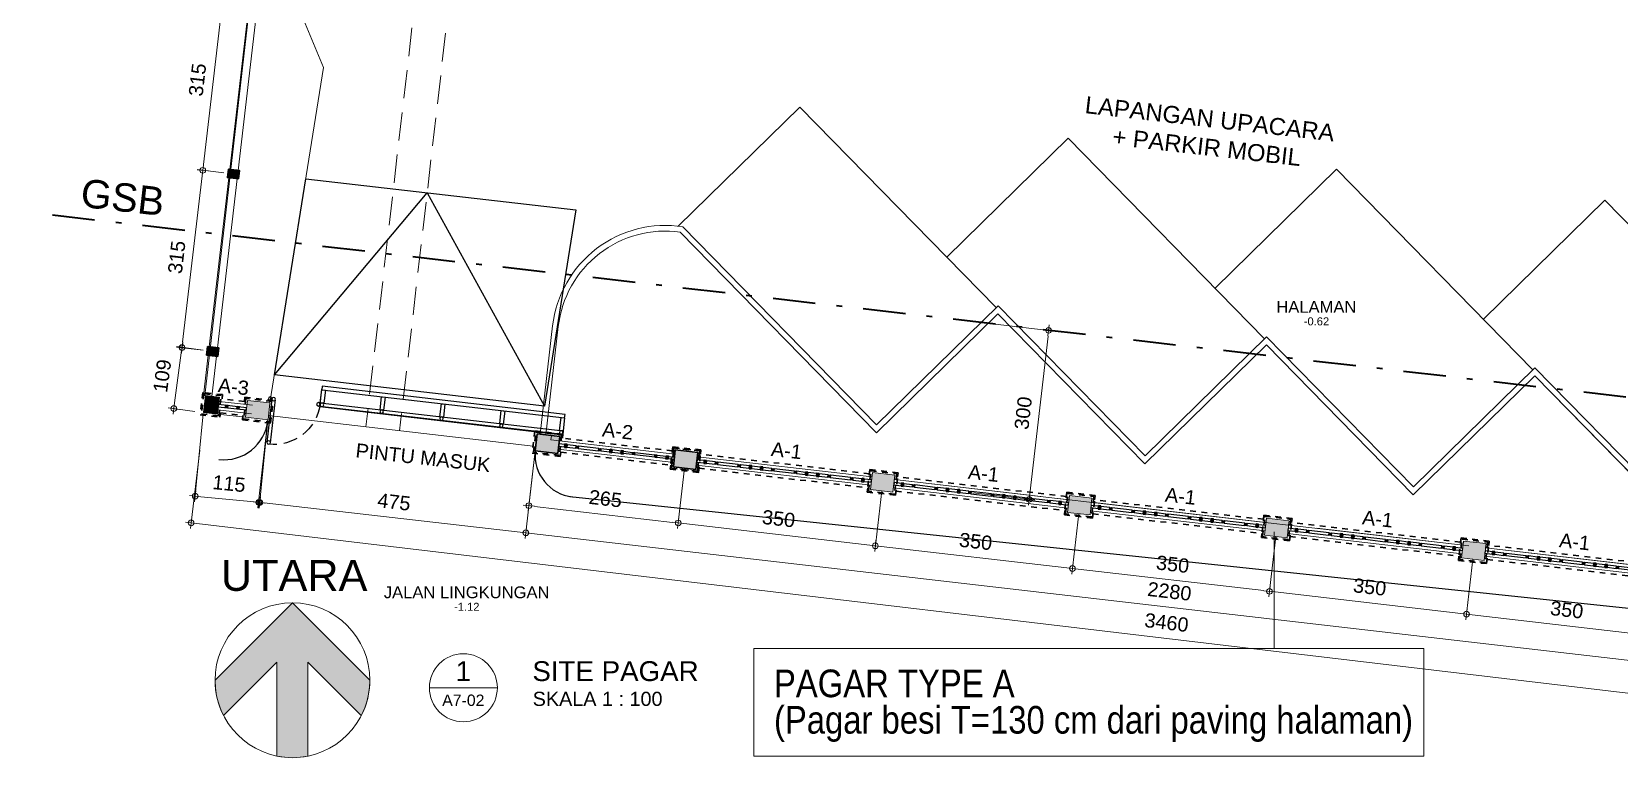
# Model space of a CAD drawing. Header units: millimetres. Extents: x -11 to 1625, y -267 to 195.
# Drawn here: x 729.6 to 757.61, y 60.13 to 72.96 of the extents above; entities that cross this region are included whole.
import ezdxf
from ezdxf.enums import TextEntityAlignment as Align

# ---------------------------------------------------------------- set-up
doc = ezdxf.new("R2010")
doc.units = ezdxf.units.MM
for name, pattern in [('DASHDOT', [1, 0.5, -0.25, 0, -0.25]), ('DASHED2', [0.375, 0.25, -0.125]), ('HIDDEN', [0.375, 0.25, -0.125])]:
    doc.linetypes.add(name, pattern=pattern)
for name, color, linetype, lineweight in [('batas jalan', 3, 'Continuous', 25), ('CONCRETE', 8, 'Continuous', 5), ('DIMENSI', 8, 'Continuous', 9), ('dinding', 5, 'Continuous', 15), ('GSB', 1, 'DASHDOT', 35), ('KOLOM', 1, 'Continuous', 30), ('lan', 7, 'Continuous', 15), ('not', 7, 'Continuous', 20), ('PAGAR', 4, 'Continuous', 18), ('sol kol', 8, 'Continuous', 0), ('TEXT KETERANGAN', 7, 'Continuous', 9), ('u', 6, 'Continuous', 20)]:
    doc.layers.add(name, color=color, linetype=linetype, lineweight=lineweight)
doc.layers.add('BESI', color=10, linetype='Continuous')
doc.styles.add('ISO', font='arial.ttf', dxfattribs={"width": 0.85})
doc.styles.add('simplek', font='simplex.shx')
doc.styles.get("Standard").update_dxf_attribs({"font": 'ARIALUNI.TTF'})
doc.dimstyles.new('SK100', dxfattribs={"dimtxt": 0.25, "dimasz": 0.1, "dimexe": 0.1, "dimexo": 0, "dimgap": 0.15, "dimtad": 1, "dimdec": 0, "dimlfac": 100, "dimzin": 12, "dimdsep": 46, "dimtxsty": 'Standard', "dimblk": 'BULAT', "dimcen": 0.1, "dimclrd": 256, "dimclre": 256, "dimclrt": 256, "dimadec": 0, "dimazin": 3, "dimtfac": 1, "dimtdec": 0, "dimtofl": 0, "dimtmove": 0, "dimatfit": 3, "dimldrblk": 'BULAT', "dimfxl": 0, "dimtolj": 1, "dimtzin": 0, "dimlwd": -1, "dimlwe": -1, "dimarcsym": 0})

# ---------------------------------------------------------------- blocks, each defined once
blk = doc.blocks.new('BULAT')
for p, q in [((-1, 0), (1, 0)), ((0, -1), (0, 1))]:
    blk.add_line(p, q)
blk.add_circle((0, 0), 0.5)
blk = doc.blocks.new('*D513')
at = {"layer": 'Defpoints', "color": 0}
for p in [(746.546, 67.813), (746.202, 64.833), (747.195, 64.718)]:
    blk.add_point(p, dxfattribs=at)
at = {"layer": 'u'}
for p, q in [((746.546, 67.813), (747.639, 67.687)), ((747.528, 67.599), (747.206, 64.818)), ((746.202, 64.833), (747.294, 64.707))]:
    blk.add_line(p, q, dxfattribs=at)
at = {"layer": 'u', "xscale": 0.1, "yscale": 0.1, "zscale": 0.1}
for p, rotation in [((747.539, 67.699), 83.40635702926659), ((747.195, 64.718), 263.4063570292666)]:
    blk.add_blockref('BULAT', p, dxfattribs=dict(at, rotation=rotation))
at = {"layer": 'u', "insert": (747.091, 66.24), "char_height": 0.25, "attachment_point": 5, "rotation": 83.4064}
blk.add_mtext('\\A1;300', dxfattribs=at)
blk = doc.blocks.new('Ndtpd')
blk.add_line((0.747, 0), (-0.747, 0))
blk.add_circle((0, 0), 0.747)
at = {"flags": 4}
for tag, height, p in [('NO', 0.5, (0, 0.148)), ('NOLBR', 0.3, (0, -0.398))]:
    blk.add_attdef(tag, text='', height=height, dxfattribs=at).set_placement(p, align=Align.CENTER)
for tag, p, height in [('NDTPD', (1.516, 0.148), 0.5), ('SKALA', (1.523, -0.398), 0.3)]:
    blk.add_attdef(tag, p, '', height=height, dxfattribs=at)
blk = doc.blocks.new('*D529')
at = {"layer": 'Defpoints', "color": 0}
for p in [(733.764, 66.112), (738.481, 65.575), (738.316, 64.128)]:
    blk.add_point(p, dxfattribs=at)
at = {"layer": 'u'}
for p, q in [((733.764, 66.112), (733.588, 64.566)), ((738.481, 65.575), (738.305, 64.029)), ((733.699, 64.654), (738.217, 64.139))]:
    blk.add_line(p, q, dxfattribs=at)
at = {"layer": 'u', "xscale": 0.1, "yscale": 0.1, "zscale": 0.1}
for p, rotation in [((733.6, 64.665), 173.5027027527604), ((738.316, 64.128), 353.5027027527605)]:
    blk.add_blockref('BULAT', p, dxfattribs=dict(at, rotation=rotation))
at = {"layer": 'u', "insert": (735.989, 64.672), "char_height": 0.25, "attachment_point": 5, "rotation": 353.5027}
blk.add_mtext('\\A1;475', dxfattribs=at)
blk = doc.blocks.new('NOTASI RUANG')
at = {"layer": 'not'}
for height, p in [(0.26, (-0.011, 0.3)), (0.175, (-0.009, -0.017))]:
    blk.add_attdef('RUANG', text='', height=height, dxfattribs=at).set_placement(p, align=Align.MIDDLE_CENTER)
blk = doc.blocks.new('DENAH PAGAR TYPE A1')
at = {"layer": 'CONCRETE'}
for points in [[(-1.95, -0.075), (-1.55, -0.075), (-1.55, 0.225), (-1.95, 0.225)], [(1.55, -0.075), (1.95, -0.075), (1.95, 0.225), (1.55, 0.225)]]:
    blk.add_hatch(color=256, dxfattribs=at).paths.add_polyline_path(points)
at = {"layer": 'BESI'}
for points in [[(-1.42, 0.095), (-1.55, 0.095), (-1.55, 0.055), (-1.42, 0.055)], [(-1.22, 0.095), (-1.38, 0.095), (-1.38, 0.055), (-1.22, 0.055)], [(-0.82, 0.095), (-1.18, 0.095), (-1.18, 0.055), (-0.82, 0.055)], [(-0.62, 0.095), (-0.78, 0.095), (-0.78, 0.055), (-0.62, 0.055)], [(-0.42, 0.095), (-0.58, 0.095), (-0.58, 0.055), (-0.42, 0.055)], [(-0.22, 0.095), (-0.38, 0.095), (-0.38, 0.055), (-0.22, 0.055)], [(0.18, 0.095), (-0.18, 0.095), (-0.18, 0.055), (0.18, 0.055)], [(0.38, 0.095), (0.22, 0.095), (0.22, 0.055), (0.38, 0.055)], [(0.58, 0.095), (0.42, 0.095), (0.42, 0.055), (0.58, 0.055)], [(0.78, 0.095), (0.62, 0.095), (0.62, 0.055), (0.78, 0.055)], [(1.18, 0.095), (0.82, 0.095), (0.82, 0.055), (1.18, 0.055)], [(1.38, 0.095), (1.22, 0.095), (1.22, 0.055), (1.38, 0.055)], [(1.55, 0.095), (1.42, 0.095), (1.42, 0.055), (1.55, 0.055)]]:
    blk.add_lwpolyline(points, close=True, dxfattribs=at)
for points in [[(-1.42, 0.045), (-1.38, 0.045), (-1.38, 0.105), (-1.42, 0.105), (-1.42, 0.045), (-1.38, 0.105), (-1.42, 0.105), (-1.38, 0.045)], [(-1.22, 0.095), (-1.18, 0.095), (-1.18, 0.055), (-1.22, 0.055), (-1.22, 0.095), (-1.18, 0.055), (-1.18, 0.095), (-1.22, 0.055)], [(-0.82, 0.095), (-0.78, 0.095), (-0.78, 0.055), (-0.82, 0.055), (-0.82, 0.095), (-0.78, 0.055), (-0.78, 0.095), (-0.82, 0.055)], [(-0.62, 0.045), (-0.58, 0.045), (-0.58, 0.105), (-0.62, 0.105), (-0.62, 0.045), (-0.58, 0.105), (-0.62, 0.105), (-0.58, 0.045)], [(-0.42, 0.045), (-0.38, 0.045), (-0.38, 0.105), (-0.42, 0.105), (-0.42, 0.045), (-0.38, 0.105), (-0.42, 0.105), (-0.38, 0.045)], [(-0.22, 0.095), (-0.18, 0.095), (-0.18, 0.055), (-0.22, 0.055), (-0.22, 0.095), (-0.18, 0.055), (-0.18, 0.095), (-0.22, 0.055)], [(0.18, 0.095), (0.22, 0.095), (0.22, 0.055), (0.18, 0.055), (0.18, 0.095), (0.22, 0.055), (0.22, 0.095), (0.18, 0.055)], [(0.38, 0.045), (0.42, 0.045), (0.42, 0.105), (0.38, 0.105), (0.38, 0.045), (0.42, 0.105), (0.38, 0.105), (0.42, 0.045)], [(0.58, 0.045), (0.62, 0.045), (0.62, 0.105), (0.58, 0.105), (0.58, 0.045), (0.62, 0.105), (0.58, 0.105), (0.62, 0.045)], [(0.78, 0.095), (0.82, 0.095), (0.82, 0.055), (0.78, 0.055), (0.78, 0.095), (0.82, 0.055), (0.82, 0.095), (0.78, 0.055)], [(1.18, 0.095), (1.22, 0.095), (1.22, 0.055), (1.18, 0.055), (1.18, 0.095), (1.22, 0.055), (1.22, 0.095), (1.18, 0.055)], [(1.38, 0.045), (1.42, 0.045), (1.42, 0.105), (1.38, 0.105), (1.38, 0.045), (1.42, 0.105), (1.38, 0.105), (1.42, 0.045)]]:
    blk.add_lwpolyline(points, dxfattribs=at)
at = {"layer": 'dinding'}
for points in [[(-1.95, -0.075), (-1.55, -0.075), (-1.55, 0.225), (-1.95, 0.225)], [(1.55, -0.075), (1.95, -0.075), (1.95, 0.225), (1.55, 0.225)]]:
    blk.add_lwpolyline(points, close=True, dxfattribs=at)
at = {"layer": 'KOLOM', "linetype": 'DASHED2', "ltscale": 0.25}
for points in [[(1.5, -0.05), (1.5, -0.125), (2, -0.125), (2, 0.275), (1.5, 0.275), (1.5, 0.2), (-1.5, 0.2), (-1.5, 0.275), (-2, 0.275), (-2, -0.125), (-1.5, -0.125), (-1.5, -0.05), (1.5, -0.05)], [(-1.52, -0.105), (-1.98, -0.105), (-1.98, 0.255), (-1.52, 0.255)], [(1.98, -0.105), (1.52, -0.105), (1.52, 0.255), (1.98, 0.255)]]:
    blk.add_lwpolyline(points, close=True, dxfattribs=at)
at = {"layer": 'PAGAR'}
for p, q in [((1.55, 0.15), (-1.55, 0.15)), ((1.55, 0), (-1.55, 0))]:
    blk.add_line(p, q, dxfattribs=at)
blk = doc.blocks.new('DENAH PAGAR TYPEA2')
h = blk.add_hatch(color=256)
h.paths.add_polyline_path([(-1.026, -0.025), (-1.426, -0.025), (-1.426, 0.275), (-1.026, 0.275)], flags=17)
h.paths.add_polyline_path([(-1.426, -0.025), (-1.026, -0.025), (-1.026, 0.275), (-1.426, 0.275)])
at = {"layer": 'CONCRETE'}
for points in [[(-1.026, -0.025), (-1.426, -0.025), (-1.426, 0.275), (-1.026, 0.275)], [(1.026, -0.025), (1.426, -0.025), (1.426, 0.275), (1.026, 0.275)]]:
    blk.add_hatch(color=256, dxfattribs=at).paths.add_polyline_path(points)
at = {"layer": 'BESI'}
for points in [[(-0.92, 0.145), (-1.026, 0.145), (-1.026, 0.105), (-0.92, 0.105)], [(-0.72, 0.145), (-0.88, 0.145), (-0.88, 0.105), (-0.72, 0.105)], [(-0.32, 0.145), (-0.68, 0.145), (-0.68, 0.105), (-0.32, 0.105)], [(-0.12, 0.145), (-0.28, 0.145), (-0.28, 0.105), (-0.12, 0.105)], [(0.08, 0.145), (-0.08, 0.145), (-0.08, 0.105), (0.08, 0.105)], [(0.12, 0.145), (0.28, 0.145), (0.28, 0.105), (0.12, 0.105)], [(0.32, 0.145), (0.68, 0.145), (0.68, 0.105), (0.32, 0.105)], [(0.72, 0.145), (0.88, 0.145), (0.88, 0.105), (0.72, 0.105)], [(0.92, 0.145), (1.026, 0.145), (1.026, 0.105), (0.92, 0.105)]]:
    blk.add_lwpolyline(points, close=True, dxfattribs=at)
for points in [[(-0.92, 0.095), (-0.88, 0.095), (-0.88, 0.155), (-0.92, 0.155), (-0.92, 0.095), (-0.88, 0.155), (-0.92, 0.155), (-0.88, 0.095)], [(-0.72, 0.145), (-0.68, 0.145), (-0.68, 0.105), (-0.72, 0.105), (-0.72, 0.145), (-0.68, 0.105), (-0.68, 0.145), (-0.72, 0.105)], [(-0.72, 0.145), (-0.68, 0.145), (-0.68, 0.105), (-0.72, 0.105), (-0.72, 0.145), (-0.68, 0.105), (-0.68, 0.145), (-0.72, 0.105)], [(-0.32, 0.145), (-0.28, 0.145), (-0.28, 0.105), (-0.32, 0.105), (-0.32, 0.145), (-0.28, 0.105), (-0.28, 0.145), (-0.32, 0.105)], [(-0.32, 0.145), (-0.28, 0.145), (-0.28, 0.105), (-0.32, 0.105), (-0.32, 0.145), (-0.28, 0.105), (-0.28, 0.145), (-0.32, 0.105)], [(-0.12, 0.095), (-0.08, 0.095), (-0.08, 0.155), (-0.12, 0.155), (-0.12, 0.095), (-0.08, 0.155), (-0.12, 0.155), (-0.08, 0.095)], [(0.08, 0.095), (0.12, 0.095), (0.12, 0.155), (0.08, 0.155), (0.08, 0.095), (0.12, 0.155), (0.08, 0.155), (0.12, 0.095)], [(0.28, 0.145), (0.32, 0.145), (0.32, 0.105), (0.28, 0.105), (0.28, 0.145), (0.32, 0.105), (0.32, 0.145), (0.28, 0.105)], [(0.28, 0.145), (0.32, 0.145), (0.32, 0.105), (0.28, 0.105), (0.28, 0.145), (0.32, 0.105), (0.32, 0.145), (0.28, 0.105)], [(0.72, 0.145), (0.68, 0.145), (0.68, 0.105), (0.72, 0.105), (0.72, 0.145), (0.68, 0.105), (0.68, 0.145), (0.72, 0.105)], [(0.72, 0.145), (0.68, 0.145), (0.68, 0.105), (0.72, 0.105), (0.72, 0.145), (0.68, 0.105), (0.68, 0.145), (0.72, 0.105)], [(0.92, 0.095), (0.88, 0.095), (0.88, 0.155), (0.92, 0.155), (0.92, 0.095), (0.88, 0.155), (0.92, 0.155), (0.88, 0.095)]]:
    blk.add_lwpolyline(points, dxfattribs=at)
at = {"layer": 'dinding'}
for points in [[(-1.426, -0.025), (-1.026, -0.025), (-1.026, 0.275), (-1.426, 0.275)], [(1.426, -0.025), (1.026, -0.025), (1.026, 0.275), (1.426, 0.275)]]:
    blk.add_lwpolyline(points, close=True, dxfattribs=at)
at = {"layer": 'KOLOM', "linetype": 'DASHED2', "ltscale": 0.25}
blk.add_lwpolyline([(-0.976, 0.25), (-0.976, 0.325), (-1.476, 0.325), (-1.476, -0.075), (-0.976, -0.075), (-0.976, 0), (0.976, 0), (0.976, -0.075), (1.476, -0.075), (1.476, 0.325), (0.976, 0.325), (0.976, 0.25), (-0.976, 0.25)], dxfattribs=at)
for points in [[(-0.996, -0.055), (-1.456, -0.055), (-1.456, 0.305), (-0.996, 0.305)], [(0.996, -0.055), (1.456, -0.055), (1.456, 0.305), (0.996, 0.305)]]:
    blk.add_lwpolyline(points, close=True, dxfattribs=at)
at = {"layer": 'KOLOM'}
for points in [[(-1.026, -0.025), (-1.426, -0.025), (-1.426, 0.275), (-1.026, 0.275)], [(1.026, -0.025), (1.426, -0.025), (1.426, 0.275), (1.026, 0.275)]]:
    blk.add_lwpolyline(points, close=True, dxfattribs=at)
at = {"layer": 'lan'}
blk.add_line((1.476, -0.08), (1.476, -0.075), dxfattribs=at)
at = {"layer": 'PAGAR'}
for p, q in [((1.026, 0.2), (-1.026, 0.2)), ((1.026, 0.05), (-1.026, 0.05))]:
    blk.add_line(p, q, dxfattribs=at)
blk = doc.blocks.new('*D602')
at = {"layer": 'Defpoints', "color": 0}
for p in [(738.481, 65.575), (741.116, 65.27), (741.004, 64.302)]:
    blk.add_point(p, dxfattribs=at)
at = {"layer": 'u'}
for p, q in [((738.481, 65.575), (738.358, 64.507)), ((741.116, 65.27), (740.993, 64.203)), ((738.469, 64.595), (740.905, 64.313))]:
    blk.add_line(p, q, dxfattribs=at)
at = {"layer": 'u', "xscale": 0.1, "yscale": 0.1, "zscale": 0.1}
for p, rotation in [((738.369, 64.607), 173.4063570294475), ((741.004, 64.302), 353.4063570294475)]:
    blk.add_blockref('BULAT', p, dxfattribs=dict(at, rotation=rotation))
at = {"layer": 'u', "insert": (739.719, 64.73), "char_height": 0.25, "attachment_point": 5, "rotation": 353.4064}
blk.add_mtext('\\A1;265', dxfattribs=at)
blk = doc.blocks.new('*D603')
at = {"layer": 'Defpoints', "color": 0}
for p in [(741.116, 65.27), (744.593, 64.868), (744.481, 63.9)]:
    blk.add_point(p, dxfattribs=at)
at = {"layer": 'u'}
for p, q in [((741.116, 65.27), (740.993, 64.203)), ((744.593, 64.868), (744.47, 63.801)), ((741.104, 64.291), (744.382, 63.912))]:
    blk.add_line(p, q, dxfattribs=at)
at = {"layer": 'u', "xscale": 0.1, "yscale": 0.1, "zscale": 0.1}
for p, rotation in [((741.004, 64.302), 173.4063570292633), ((744.481, 63.9), 353.4063570292634)]:
    blk.add_blockref('BULAT', p, dxfattribs=dict(at, rotation=rotation))
at = {"layer": 'u', "insert": (742.775, 64.377), "char_height": 0.25, "attachment_point": 5, "rotation": 353.4064}
blk.add_mtext('\\A1;350', dxfattribs=at)
blk = doc.blocks.new('*D604')
at = {"layer": 'Defpoints', "color": 0}
for p in [(744.593, 64.868), (748.07, 64.466), (747.958, 63.498)]:
    blk.add_point(p, dxfattribs=at)
at = {"layer": 'u'}
for p, q in [((744.593, 64.868), (744.47, 63.801)), ((748.07, 64.466), (747.947, 63.399)), ((744.581, 63.889), (747.859, 63.51))]:
    blk.add_line(p, q, dxfattribs=at)
at = {"layer": 'u', "xscale": 0.1, "yscale": 0.1, "zscale": 0.1}
for p, rotation in [((744.481, 63.9), 173.4063570292633), ((747.958, 63.498), 353.4063570292634)]:
    blk.add_blockref('BULAT', p, dxfattribs=dict(at, rotation=rotation))
at = {"layer": 'u', "insert": (746.252, 63.975), "char_height": 0.25, "attachment_point": 5, "rotation": 353.4064}
blk.add_mtext('\\A1;350', dxfattribs=at)
blk = doc.blocks.new('*D605')
at = {"layer": 'Defpoints', "color": 0}
for p in [(748.07, 64.466), (751.547, 64.064), (751.435, 63.096)]:
    blk.add_point(p, dxfattribs=at)
at = {"layer": 'u'}
for p, q in [((748.07, 64.466), (747.947, 63.399)), ((751.547, 64.064), (751.423, 62.997)), ((748.057, 63.487), (751.336, 63.108))]:
    blk.add_line(p, q, dxfattribs=at)
at = {"layer": 'u', "xscale": 0.1, "yscale": 0.1, "zscale": 0.1}
for p, rotation in [((747.958, 63.498), 173.4063570292633), ((751.435, 63.096), 353.4063570292634)]:
    blk.add_blockref('BULAT', p, dxfattribs=dict(at, rotation=rotation))
at = {"layer": 'u', "insert": (749.728, 63.573), "char_height": 0.25, "attachment_point": 5, "rotation": 353.4064}
blk.add_mtext('\\A1;350', dxfattribs=at)
blk = doc.blocks.new('*D606')
at = {"layer": 'Defpoints', "color": 0}
for p in [(751.547, 64.064), (755.024, 63.662), (754.912, 62.694)]:
    blk.add_point(p, dxfattribs=at)
at = {"layer": 'u'}
for p, q in [((751.547, 64.064), (751.423, 62.997)), ((755.024, 63.662), (754.9, 62.595)), ((751.534, 63.085), (754.812, 62.706))]:
    blk.add_line(p, q, dxfattribs=at)
at = {"layer": 'u', "xscale": 0.1, "yscale": 0.1, "zscale": 0.1}
for p, rotation in [((751.435, 63.096), 173.4063570292633), ((754.912, 62.694), 353.4063570292634)]:
    blk.add_blockref('BULAT', p, dxfattribs=dict(at, rotation=rotation))
at = {"layer": 'u', "insert": (753.205, 63.171), "char_height": 0.25, "attachment_point": 5, "rotation": 353.4064}
blk.add_mtext('\\A1;350', dxfattribs=at)
blk = doc.blocks.new('*D607')
at = {"layer": 'Defpoints', "color": 0}
for p in [(755.024, 63.662), (758.501, 63.261), (758.389, 62.293)]:
    blk.add_point(p, dxfattribs=at)
at = {"layer": 'u'}
for p, q in [((755.024, 63.662), (754.9, 62.595)), ((758.501, 63.261), (758.377, 62.193)), ((755.011, 62.683), (758.289, 62.304))]:
    blk.add_line(p, q, dxfattribs=at)
at = {"layer": 'u', "xscale": 0.1, "yscale": 0.1, "zscale": 0.1}
for p, rotation in [((754.912, 62.694), 173.4063570292633), ((758.389, 62.293), 353.4063570292634)]:
    blk.add_blockref('BULAT', p, dxfattribs=dict(at, rotation=rotation))
at = {"layer": 'u', "insert": (756.682, 62.769), "char_height": 0.25, "attachment_point": 5, "rotation": 353.4064}
blk.add_mtext('\\A1;350', dxfattribs=at)
blk = doc.blocks.new('*D609')
at = {"layer": 'Defpoints', "color": 0}
for p in [(738.481, 65.575), (761.131, 62.957), (760.964, 61.511)]:
    blk.add_point(p, dxfattribs=at)
at = {"layer": 'u'}
for p, q in [((738.481, 65.575), (738.303, 64.029)), ((738.413, 64.117), (760.864, 61.522)), ((761.131, 62.957), (760.952, 61.412))]:
    blk.add_line(p, q, dxfattribs=at)
at = {"layer": 'u', "xscale": 0.1, "yscale": 0.1, "zscale": 0.1}
for p, rotation in [((738.314, 64.128), 173.4084176327862), ((760.964, 61.511), 353.4084176327862)]:
    blk.add_blockref('BULAT', p, dxfattribs=dict(at, rotation=rotation))
at = {"layer": 'u', "insert": (749.671, 63.095), "char_height": 0.25, "attachment_point": 5, "rotation": 353.4084}
blk.add_mtext('\\A1;2280', dxfattribs=at)
blk = doc.blocks.new('denah pagar a3')
at = {"layer": 'CONCRETE'}
for points in [[(-0.649, -0.025), (-0.249, -0.025), (-0.249, 0.275), (-0.649, 0.275)], [(0.249, 0.275), (0.497, 0.275), (0.498, -0.025), (0.249, -0.025)]]:
    blk.add_hatch(color=256, dxfattribs=at).paths.add_polyline_path(points)
at = {"layer": 'BESI'}
for points in [[(-0.249, 0.145), (0.249, 0.145), (0.249, 0.105), (-0.249, 0.105), (-0.249, 0.145)], [(-0.12, 0.145), (-0.08, 0.145), (-0.08, 0.105), (-0.12, 0.105), (-0.12, 0.145), (-0.08, 0.105), (-0.08, 0.145), (-0.12, 0.105)], [(0.08, 0.145), (0.12, 0.145), (0.12, 0.105), (0.08, 0.105), (0.08, 0.145), (0.12, 0.105), (0.12, 0.145), (0.08, 0.105)]]:
    blk.add_lwpolyline(points, dxfattribs=at)
at = {"layer": 'dinding'}
blk.add_lwpolyline([(-0.649, -0.025), (-0.249, -0.025), (-0.249, 0.275), (-0.649, 0.275)], close=True, dxfattribs=at)
blk.add_lwpolyline([(0.249, 0.275), (0.497, 0.275), (0.498, -0.025), (0.249, -0.025), (0.249, 0.275)], dxfattribs=at)
at = {"layer": 'KOLOM', "linetype": 'DASHED2', "ltscale": 0.25}
blk.add_lwpolyline([(0.199, 0.25), (0.199, 0.325), (0.547, 0.325), (0.548, -0.075), (0.199, -0.075), (0.199, 0), (-0.199, 0), (-0.199, -0.075), (-0.699, -0.075), (-0.699, 0.325), (-0.199, 0.325), (-0.199, 0.25), (0.199, 0.25)], dxfattribs=at)
for points in [[(-0.219, -0.055), (-0.679, -0.055), (-0.679, 0.305), (-0.219, 0.305)], [(0.219, 0.305), (0.527, 0.305), (0.528, -0.055), (0.219, -0.055)]]:
    blk.add_lwpolyline(points, close=True, dxfattribs=at)
at = {"layer": 'PAGAR'}
for p, q in [((0.249, 0.2), (-0.249, 0.2)), ((0.249, 0.05), (-0.249, 0.05))]:
    blk.add_line(p, q, dxfattribs=at)
blk = doc.blocks.new('PAGAR TYPE B')
at = {"layer": 'CONCRETE'}
for points in [[(-1.5, 0.175), (-1.65, 0.175), (-1.65, -0.025), (-1.5, -0.025)], [(1.65, 0.175), (1.5, 0.175), (1.5, -0.025), (1.65, -0.025)]]:
    blk.add_hatch(color=256, dxfattribs=at).paths.add_polyline_path(points)
at = {"layer": 'dinding'}
for points in [[(-1.5, 0.15), (1.5, 0.15)], [(-1.5, 0), (1.5, 0)]]:
    blk.add_lwpolyline(points, dxfattribs=at)
at = {"layer": 'KOLOM'}
for points in [[(-1.65, -0.025), (-1.5, -0.025), (-1.5, 0.175), (-1.65, 0.175)], [(1.5, -0.025), (1.65, -0.025), (1.65, 0.175), (1.5, 0.175)]]:
    blk.add_lwpolyline(points, close=True, dxfattribs=at)
blk = doc.blocks.new('*D909')
at = {"layer": 'Defpoints', "color": 0}
for p in [(733.354, 73.606), (732.614, 70.521), (732.988, 70.478)]:
    blk.add_point(p, dxfattribs=at)
at = {"layer": 'u'}
for p, q in [((732.968, 73.551), (732.625, 70.621)), ((733.354, 73.606), (732.88, 73.662)), ((732.988, 70.478), (732.514, 70.533))]:
    blk.add_line(p, q, dxfattribs=at)
at = {"layer": 'u', "xscale": 0.1, "yscale": 0.1, "zscale": 0.1}
for p, rotation in [((732.979, 73.65), 83.330332410281), ((732.614, 70.521), 263.330332410281)]:
    blk.add_blockref('BULAT', p, dxfattribs=dict(at, rotation=rotation))
at = {"layer": 'u', "insert": (732.521, 72.118), "char_height": 0.25, "attachment_point": 5, "rotation": 83.3303}
blk.add_mtext('\\A1;315', dxfattribs=at)
blk = doc.blocks.new('*D907')
at = {"layer": 'Defpoints', "color": 0}
for p in [(732.988, 70.478), (732.248, 67.393), (732.622, 67.349)]:
    blk.add_point(p, dxfattribs=at)
at = {"layer": 'u'}
for p, q in [((732.602, 70.422), (732.259, 67.492)), ((732.988, 70.478), (732.514, 70.533)), ((732.622, 67.349), (732.148, 67.404))]:
    blk.add_line(p, q, dxfattribs=at)
at = {"layer": 'u', "xscale": 0.1, "yscale": 0.1, "zscale": 0.1}
for p, rotation in [((732.614, 70.521), 83.330332410281), ((732.248, 67.393), 263.330332410281)]:
    blk.add_blockref('BULAT', p, dxfattribs=dict(at, rotation=rotation))
at = {"layer": 'u', "insert": (732.155, 68.989), "char_height": 0.25, "attachment_point": 5, "rotation": 83.3303}
blk.add_mtext('\\A1;315', dxfattribs=at)
blk = doc.blocks.new('*D908')
at = {"layer": 'Defpoints', "color": 0}
for p in [(732.622, 67.349), (732.103, 66.319), (732.477, 66.269)]:
    blk.add_point(p, dxfattribs=at)
at = {"layer": 'u'}
for p, q in [((732.235, 67.3), (732.116, 66.418)), ((732.622, 67.349), (732.149, 67.412)), ((732.477, 66.269), (732.004, 66.332))]:
    blk.add_line(p, q, dxfattribs=at)
at = {"layer": 'u', "xscale": 0.1, "yscale": 0.1, "zscale": 0.1}
for p, rotation in [((732.248, 67.399), 82.32859623452273), ((732.103, 66.319), 262.3285962345228)]:
    blk.add_blockref('BULAT', p, dxfattribs=dict(at, rotation=rotation))
at = {"layer": 'u', "insert": (731.9, 66.896), "char_height": 0.25, "attachment_point": 5, "rotation": 82.3286}
blk.add_mtext('\\A1;109', dxfattribs=at)
blk = doc.blocks.new('PINTU GERBANG2')
for points in [[(-0.011, 5.135), (-0.008, 5.135), (-0.008, 0.822), (-0.011, 0.822)], [(0.055, 5.135), (-0.008, 5.135), (-0.008, 0.822), (0.055, 0.822)], [(0.286, 5.135), (0.055, 5.135), (0.055, 5.072), (0.286, 5.072)], [(0.286, 5.135), (0.349, 5.135), (0.349, 0.822), (0.286, 0.822)], [(0.286, 4.072), (0.055, 4.072), (0.055, 4.01), (0.286, 4.01)], [(0.286, 3.01), (0.055, 3.01), (0.055, 2.947), (0.286, 2.947)], [(0.286, 1.947), (0.055, 1.947), (0.055, 1.885), (0.286, 1.885)], [(0.286, 0.885), (0.055, 0.885), (0.055, 0.822), (0.286, 0.822)]]:
    blk.add_lwpolyline(points, close=True)
for points in [[(0.024, 0.822), (0.298, 0.822)], [(-0.749, 0.028), (0.025, 0.028)], [(0.025, -0.034), (-0.749, -0.034)]]:
    blk.add_lwpolyline(points)
for centre in [(0.024, 5.104), (0.024, 4.041), (0.024, 2.979), (0.024, 1.916), (0.024, 0.854), (0.024, 0.791), (-0.744, -0.003), (0.025, -0.003), (0.025, -0.065)]:
    blk.add_circle(centre, 0.0313)
at = {"linetype": 'DASHED2'}
blk.add_arc((0.051, -0.003), 0.826, 91.7603, 180, dxfattribs=at)
blk = doc.blocks.new('*D3005')
at = {"layer": 'Defpoints', "color": 0}
for p in [(732.624, 66.229), (733.765, 66.116), (733.621, 64.663)]:
    blk.add_point(p, dxfattribs=at)
at = {"layer": 'u'}
for p, q in [((732.624, 66.229), (732.471, 64.676)), ((733.765, 66.116), (733.611, 64.563)), ((732.58, 64.765), (733.522, 64.672))]:
    blk.add_line(p, q, dxfattribs=at)
at = {"layer": 'u', "xscale": 0.1, "yscale": 0.1, "zscale": 0.1}
for p, rotation in [((732.48, 64.775), 174.3611965901366), ((733.621, 64.663), 354.3611965901366)]:
    blk.add_blockref('BULAT', p, dxfattribs=dict(at, rotation=rotation))
at = {"layer": 'u', "insert": (733.078, 64.995), "char_height": 0.25, "attachment_point": 5, "rotation": 354.3612}
blk.add_mtext('\\A1;115', dxfattribs=at)
blk = doc.blocks.new('*D3006')
at = {"layer": 'Defpoints', "color": 0}
for p in [(732.56, 65.583), (766.918, 61.513), (766.766, 60.234)]:
    blk.add_point(p, dxfattribs=at)
at = {"layer": 'u'}
for p, q in [((732.56, 65.583), (732.397, 64.204)), ((732.508, 64.292), (766.667, 60.246)), ((766.918, 61.513), (766.754, 60.135))]:
    blk.add_line(p, q, dxfattribs=at)
at = {"layer": 'u', "xscale": 0.1, "yscale": 0.1, "zscale": 0.1}
for p, rotation in [((732.409, 64.304), 173.2451053639517), ((766.766, 60.234), 353.2451053639516)]:
    blk.add_blockref('BULAT', p, dxfattribs=dict(at, rotation=rotation))
at = {"layer": 'u', "insert": (749.62, 62.545), "char_height": 0.25, "attachment_point": 5, "rotation": 353.2451}
blk.add_mtext('\\A1;3460', dxfattribs=at)

msp = doc.modelspace()

# ---------------------------------------------------------------- hatches: boundary and pattern name
at = {"layer": 'sol kol'}
h = msp.add_hatch(color=256, dxfattribs=at)
h.dxf.hatch_style = 1
h.paths.add_polyline_path([(732.831399, 61.5277483, 0.1188668276), (732.9814477, 60.9055031), (733.9235875, 61.8476429), (733.9235875, 60.1900961, 0.1010205144), (734.4696817, 60.1900961), (734.4696817, 61.8476429), (735.4118215, 60.9055031, 0.1188668276), (735.5618702, 61.5277483), (734.1966346, 62.8929838)])

# ---------------------------------------------------------------- linework, layer by layer
msp.add_lwpolyline([(733.8784497, 66.9119773), (734.4299312, 70.3728786), (739.1987664, 69.8259509), (738.6466107, 66.3608184), (733.8784497, 66.9119773), (736.5733109, 70.1270589), (738.6466107, 66.3608184)])
at = {"layer": 'batas jalan'}
msp.add_line((739.0921157, 64.767302), (760.6291509, 62.499959), dxfattribs=at)
for centre, radius, start, end in [((732.9822097, 66.2022123), 0.78733, 263.99023981, 353.40635703), ((739.2164712, 65.4972059), 0.7393937, 173.99027013, 263.99023981)]:
    msp.add_arc(centre, radius, start, end, dxfattribs=at)
at = {"layer": 'dinding'}
msp.add_lwpolyline([(732.6242014, 66.5507638), (732.7072054, 67.2605859), (732.8561902, 67.2431642), (732.7732094, 66.5335398), (732.6242014, 66.5507638)], dxfattribs=at)
at = {"layer": 'GSB', "ltscale": 1.5}
msp.add_line((770.4412839, 65.0512716), (729.5965691, 69.7725739), dxfattribs=at)
at = {"layer": 'lan', "linetype": 'HIDDEN', "ltscale": 2}
for p, q in [((736.8219348, 77.5031976), (735.4917058, 65.9951812)), ((737.4150061, 77.408694), (736.087793, 65.9267686))]:
    msp.add_line(p, q, dxfattribs=at)
at = {"layer": 'lan'}
for p, q in [((741.0041771, 69.5361092), (743.1473622, 71.635337)), ((743.1473622, 71.635337), (746.6110881, 68.0990815)), ((745.7396927, 68.9887238), (747.8828778, 71.0879516)), ((747.8828778, 71.0879516), (751.3466037, 67.5516961)), ((750.4752083, 68.4413384), (752.6183934, 70.5405662)), ((752.6183934, 70.5405662), (756.0821194, 67.0043107)), ((755.2107239, 67.893953), (757.3539091, 69.9931808)), ((757.3539091, 69.9931808), (760.793858, 66.4812002)), ((741.0849496, 69.5251002), (744.5036227, 66.0348409)), ((741.0370264, 69.4311171), (744.5021575, 65.8934271)), ((744.5036227, 66.0348409), (746.6468079, 68.1340687)), ((746.6468079, 68.1340687), (749.2391384, 65.4874554)), ((744.5021575, 65.8934271), (746.6453426, 67.9926549)), ((746.6453426, 67.9926549), (749.2376731, 65.3460417)), ((738.5678576, 65.8665923), (738.7876147, 67.7777996)), ((738.6671962, 65.8551096), (738.8869601, 67.7663766)), ((749.2391384, 65.4874554), (751.3823235, 67.5866833)), ((751.3823235, 67.5866833), (753.974654, 64.94007)), ((749.2376731, 65.3460417), (751.3808582, 67.4452695)), ((751.3808582, 67.4452695), (753.9731887, 64.7986563)), ((753.974654, 64.94007), (756.1178391, 67.0392978)), ((756.1178391, 67.0392978), (758.7101696, 64.3926846)), ((753.9731887, 64.7986563), (756.1163739, 66.8978841)), ((756.1163739, 66.8978841), (758.7087043, 64.2512708)), ((732.771863, 66.2345625), (733.4672329, 66.1541837))]:
    msp.add_line(p, q, dxfattribs=at)
msp.add_lwpolyline([(738.6671962, 65.8551096), (738.8869601, 67.7663766, -0.4212966042), (741.0370264, 69.4311171), (744.5021575, 65.8934271), (746.6453426, 67.9926549), (749.2376731, 65.3460417), (751.3808582, 67.4452695), (753.9731887, 64.7986563), (756.1163739, 66.8978841), (758.7087043, 64.2512708)], format="xyb", dxfattribs=at)
msp.add_lwpolyline([(758.3277067, 63.5070221), (755.2482116, 63.8629856), (755.2568237, 63.9374895), (754.8594695, 63.9834203), (754.8508574, 63.9089163), (751.7713624, 64.2648798), (751.7799744, 64.3393838), (751.3826202, 64.3853145), (751.3740082, 64.3108106), (748.2945131, 64.6667741), (748.3031251, 64.741278), (747.9057709, 64.7872088), (747.8971589, 64.7127049), (744.8176638, 65.0686684), (744.8262758, 65.1431723), (744.4289216, 65.1891031), (744.4203096, 65.1145992), (741.3408145, 65.4705627), (741.3494265, 65.5450666), (740.9520723, 65.5909973), (740.9434603, 65.5164934), (738.7580121, 65.7691127), (738.7666242, 65.8436166), (738.6671893, 65.8550499)], dxfattribs=at)
for radius, start in [(2, 81.07083904), (1.9, 82.05863616)]:
    msp.add_arc((740.7745232, 67.5493382), radius, start, 173.44074308, dxfattribs=at)
at = {"layer": 'not'}
msp.add_lwpolyline([(734.4696817, 60.1900961), (734.4696817, 61.8476429), (735.4118215, 60.9055031, 0.1188668276), (735.5618702, 61.5277483), (734.1966346, 62.8929838), (732.831399, 61.5277483, 0.1188668276), (732.9814477, 60.9055031), (733.9235875, 61.8476429), (733.9235875, 60.1900961, 0.1010205144)], format="xyb", close=True, dxfattribs=at)
msp.add_circle((734.1966346, 61.5277483), 1.3652356, dxfattribs=at)
at = {"layer": 'PAGAR'}
for p, q in [((734.4041684, 81.8000451), (732.6504038, 66.5477141)), ((733.4930689, 66.3776954), (732.7976991, 66.4580743)), ((733.4758449, 66.2286876), (732.780475, 66.3090665)), ((738.4427725, 65.6545529), (733.7738606, 66.1942395)), ((747.4004661, 64.7701184), (744.8176638, 65.0686684)), ((751.9700395, 64.2419145), (747.6984818, 64.7356703)), ((754.950196, 63.8974337), (752.2680551, 64.2074664))]:
    msp.add_line(p, q, dxfattribs=at)
msp.add_lwpolyline([(733.7996966, 66.4177513), (734.7421664, 72.3323555), (734.18807, 73.6836355), (737.1128501, 92.0385122)], dxfattribs=at)
at = {"layer": 'TEXT KETERANGAN', "color": 6}
msp.add_lwpolyline([(751.5169657, 62.0852742), (751.5169657, 64.1432872)], dxfattribs=at)
msp.add_lwpolyline([(742.3357226, 62.0852742), (754.1588372, 62.0852742), (754.1588372, 60.189891), (742.3357226, 60.189891)], close=True, dxfattribs=at)

# ---------------------------------------------------------------- block references
ref = msp.add_blockref('NOTASI RUANG', (752.2714897, 67.8713371), dxfattribs=dict(xscale=0.8052727450567742, yscale=0.8052727450567742, zscale=0.8052727450567742))
ref.add_attrib('RUANG', '-0.62', dxfattribs={"layer": 'not', "height": 0.14107162}).set_placement((752.264509, 67.8574382), align=Align.MIDDLE_CENTER)
ref.add_attrib('RUANG', 'HALAMAN', dxfattribs={"layer": 'not', "height": 0.20923685}).set_placement((752.2624923, 68.1127477), align=Align.MIDDLE_CENTER)
at = {"xscale": -1, "rotation": 353.4063570293081}
msp.add_blockref('denah pagar a3', (733.1237629, 66.2190524), dxfattribs=at)
for name, p, rotation in [('DENAH PAGAR TYPEA2', (739.9009304, 65.4356693), 353.4063570293707), ('DENAH PAGAR TYPE A1', (742.863338, 65.1435731), 353.4063570292613), ('DENAH PAGAR TYPE A1', (746.3401873, 64.7416788), 353.4063570292613), ('DENAH PAGAR TYPE A1', (749.8170366, 64.3397845), 353.4063570292613), ('DENAH PAGAR TYPE A1', (753.2938859, 63.9378903), 353.4063570292613), ('DENAH PAGAR TYPE A1', (756.7707352, 63.535996), 353.4063570292613)]:
    msp.add_blockref(name, p, dxfattribs=dict(rotation=rotation))
ref = msp.add_blockref('NOTASI RUANG', (737.2791327, 62.8376993), dxfattribs=dict(xscale=0.8052727450567742, yscale=0.8052727450567742, zscale=0.8052727450567742))
ref.add_attrib('RUANG', '-1.12', dxfattribs={"layer": 'not', "height": 0.14107162}).set_placement((737.2721521, 62.8238004), align=Align.MIDDLE_CENTER)
ref.add_attrib('RUANG', 'JALAN LINGKUNGAN', dxfattribs={"layer": 'not', "height": 0.20923685}).set_placement((737.2701353, 63.0791099), align=Align.MIDDLE_CENTER)
at = {"layer": 'BESI', "xscale": -1, "rotation": 263.3857507675469}
msp.add_blockref('PINTU GERBANG2', (733.8651502, 66.4606563), dxfattribs=at)
at = {"layer": 'DIMENSI', "rotation": 83.33033241027955}
for p in [(733.4136859, 72.0106791), (733.0478294, 68.8819975)]:
    msp.add_blockref('PAGAR TYPE B', p, dxfattribs=at)
at = {"layer": 'not'}
ref = msp.add_blockref('Ndtpd', (737.211706, 61.3950116), dxfattribs=dict(at, xscale=0.803212851405533, yscale=0.8032128514056467, zscale=0.8032128514056226))
ref.add_attrib('NO', '1', dxfattribs={"layer": '0', "height": 0.35, "flags": 4}).set_placement((737.2113788, 61.5135375), align=Align.CENTER)
ref.add_attrib('NDTPD', 'SITE PAGAR', (738.4293906, 61.5135375), dxfattribs={"layer": '0', "height": 0.35, "flags": 4})
ref.add_attrib('NOLBR', 'A7-02', dxfattribs={"layer": '0', "height": 0.2, "flags": 4}).set_placement((737.2113788, 61.0750417), align=Align.CENTER)
ref.add_attrib('SKALA', 'SKALA 1 : 100', (738.4351907, 61.0750417), dxfattribs={"layer": '0', "height": 0.25, "flags": 4})

# ---------------------------------------------------------------- texts
at = {"layer": 'not', "attachment_point": 1}
for s, width, insert, char_height, rotation in [('\\pi0.051195;LAPANGAN UPACARA\\P\\pi0.59564;+ PARKIR MOBIL', 4.496387274, (748.1505503, 71.8355215), 0.3, 353.50149442), ('\\pi1.9254;GSB', 5.253610777, (728.5842417, 70.5958118), 0.5, 353.50149442), ('\\pi0.95538;A-3', 2.439246343, (731.9503803, 66.9663147), 0.25, 353.66668956), ('\\pi0.95683;A-2', 2.439246343, (738.7275478, 66.1829316), 0.25, 353.66668956), ('\\pi0.040053;PINTU MASUK', 2.439246343, (735.2886223, 65.7143251), 0.25, 353.66668956), ('\\pi0.97951;A-1', 2.439246343, (741.684214, 65.8411661), 0.25, 353.66668956), ('\\pi0.97951;A-1', 2.439246343, (745.1610633, 65.4392718), 0.25, 353.66668956), ('\\pi0.97951;A-1', 2.439246343, (748.6379126, 65.0373776), 0.25, 353.66668956), ('\\pi0.97951;A-1', 2.439246343, (752.1147619, 64.6354833), 0.25, 353.66668956), ('\\pi0.97951;A-1', 2.439246343, (755.5916111, 64.233589), 0.25, 353.66668956)]:
    msp.add_mtext_dynamic_manual_height_columns(s, width=width, gutter_width=12.5, heights=[0], dxfattribs=dict(at, insert=insert, char_height=char_height, rotation=rotation))
at = {"layer": 'not', "insert": (734.1966346, 63.0971215), "char_height": 0.546094228, "attachment_point": 7, "style": 'simplek'}
msp.add_mtext('\\pi-1.263;{\\f@Arial Unicode MS|b0|i0|c0|p34;UTARA}', dxfattribs=at)
at = {"layer": 'TEXT KETERANGAN', "style": 'ISO', "width": 0.85}
for s, p in [('PAGAR TYPE A', (742.6928712, 61.2289897)), ('(Pagar besi T=130 cm dari paving halaman)', (742.6928712, 60.5866232))]:
    msp.add_text(s, height=0.487448577, dxfattribs=at).set_placement(p)

# ---------------------------------------------------------------- dimensions: what is measured, and where the dimension line sits
at = {"layer": 'u'}
for p1, p2, distance, picture, middle in [((733.3537394, 73.6061927), (732.9878828, 70.477511), -0.3769066, '*D909', (732.5206064, 72.1178844)), ((732.9878828, 70.477511), (732.6220263, 67.3488294), -0.3769066, '*D907', (732.1547498, 68.9892027)), ((732.6220263, 67.3488294), (732.476536, 66.2686998), -0.3769474, '*D908', (731.9004646, 66.8961583))]:
    dim = msp.add_aligned_dim(p1=p1, p2=p2, distance=distance, dimstyle='SK100', override={"dimdec": 1}, dxfattribs=at)
    dim.commit()
    dim.dimension.update_dxf_attribs({"geometry": picture, "text_midpoint": middle})
for p1, p2, distance, picture, middle in [((746.5460529, 67.8133575), (746.2015721, 64.8332009), 1, '*D513', (747.0913065, 66.240343)), ((732.624006, 66.2289811), (733.764856, 66.1163396), -1.4608591, '*D3005', (733.0781802, 64.9952548)), ((733.7643319, 66.1118056), (738.4811411, 65.5746185), -1.4560941, '*D529', (735.9893294, 64.6718218)), ((732.5601982, 65.5827259), (766.9175636, 61.5132876), -1.2880311, '*D3006', (749.6200468, 62.5447172)), ((738.4811411, 65.5746185), (761.130768, 62.9573393), -1.4560961, '*D609', (749.6706883, 63.0954007)), ((738.4811411, 65.5746185), (741.1163013, 65.2700163), -0.9744472, '*D602', (739.7187191, 64.7302071)), ((741.1163013, 65.2700163), (744.5931506, 64.868122), -0.9744472, '*D603', (742.7747239, 64.3769589)), ((744.5931506, 64.868122), (748.0699999, 64.4662278), -0.9744472, '*D604', (746.2515732, 63.9750646)), ((748.0699999, 64.4662278), (751.5468492, 64.0643335), -0.9744472, '*D605', (749.7284225, 63.5731703)), ((751.5468492, 64.0643335), (755.0236985, 63.6624392), -0.9744472, '*D606', (753.2052718, 63.1712761)), ((755.0236985, 63.6624392), (758.5005478, 63.260545), -0.9744472, '*D607', (756.6821211, 62.7693818))]:
    dim = msp.add_aligned_dim(p1=p1, p2=p2, distance=distance, dimstyle='SK100', dxfattribs=at)
    dim.commit()
    dim.dimension.update_dxf_attribs({"geometry": picture, "text_midpoint": middle})

doc.saveas('drawing.dxf')
